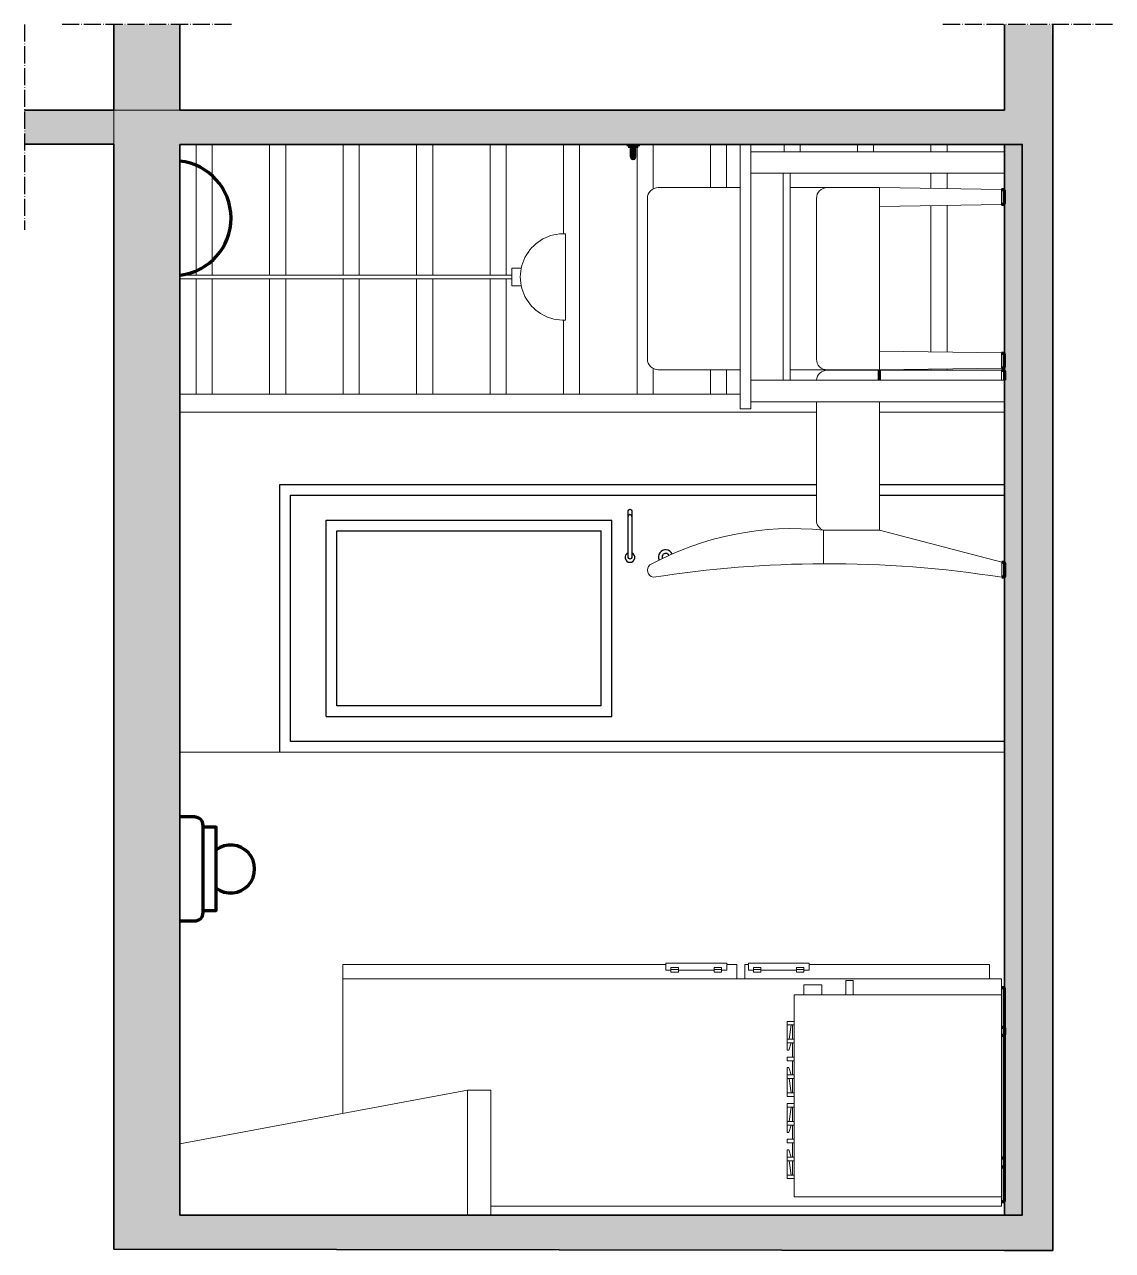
# Model space of a CAD drawing. Header units: millimetres. Extents: x 1825 to 3949, y 402 to 2672.
# Drawn here: x 1825.3 to 2130, y 1217.4 to 1560.8 of the extents above; entities that cross this region are included whole.
import ezdxf

# ---------------------------------------------------------------- set-up
doc = ezdxf.new("R2010")
doc.units = ezdxf.units.MM
doc.header["$MEASUREMENT"] = 0
doc.linetypes.add('ACAD_ISO04W100', pattern=[30, 24, -3, 0, -3])
for name, color, linetype, lineweight in [('A-ELEV-MBE2', 3, 'Continuous', 25), ('A-FURN', 8, 'Continuous', 18), ('A-SECT-MCUT', 1, 'Continuous', 35), ('A-WALL-STUD', 3, 'Continuous', 18), ('campiture sezione', 2, 'Continuous', 13)]:
    doc.layers.add(name, color=color, linetype=linetype, lineweight=lineweight)
for name, color, linetype in [('dettagli', 2, 'Continuous'), ('linee sezione', 3, 'ACAD_ISO04W100'), ('PROSPETTI', 252, 'Continuous')]:
    doc.layers.add(name, color=color, linetype=linetype)

msp = doc.modelspace()

# ---------------------------------------------------------------- hatches: boundary and pattern name
at = {"layer": 'campiture sezione'}
h = msp.add_hatch(color=256, dxfattribs=at)
h.dxf.hatch_style = 1
h.paths.add_polyline_path([(1868.78, 1536.85), (1868.78, 1560.82), (1850.28, 1560.82), (1850.28, 1536.85)])
h.paths.add_polyline_path([(1850.28, 1527.3), (1850.28, 1536.85), (1825.28, 1536.85), (1825.28, 1527.3)])
h = msp.add_hatch(color=256, dxfattribs=at)
h.dxf.hatch_style = 1
h.paths.add_polyline_path([(1850.28, 1536.85), (1850.28, 1217.75), (2099.78, 1217.4), (2099.78, 1227.3), (1868.78, 1227.3), (1868.78, 1527.25), (2099.78, 1527.25), (2099.78, 1536.85)])
h.paths.add_polyline_path([(2099.51, 1560.82), (2099.78, 1527.25), (2099.78, 1217.4), (2113.32, 1217.4), (2113.05, 1560.82)])

# ---------------------------------------------------------------- linework, layer by layer
at = {"layer": 'A-ELEV-MBE2'}
for p, q in [((1909.78, 1367), (1909.78, 1422)), ((1909.78, 1422), (1989.78, 1422)), ((1989.78, 1367), (1989.78, 1422)), ((1912.78, 1370), (1912.78, 1419)), ((1912.78, 1419), (1986.78, 1419)), ((1986.78, 1370), (1986.78, 1419)), ((1986.78, 1370), (1912.78, 1370))]:
    msp.add_line(p, q, dxfattribs=at)
for points in [[(1896.78, 1357), (1896.78, 1357), (1896.78, 1432), (2047.12, 1432)], [(2099.78, 1360), (1899.78, 1360), (1899.78, 1429), (2047.11, 1429)], [(2064.79, 1432), (2099.78, 1432)], [(2064.79, 1429), (2099.78, 1429)], [(1909.78, 1367), (1989.78, 1367)]]:
    msp.add_lwpolyline(points, dxfattribs=at)
at = {"layer": 'A-FURN'}
for p, q in [((2047.12, 1512.12), (2047.12, 1467.09)), ((1976.78, 1478.01), (1976.78, 1502.18)), ((1868.91, 1490.6), (1961.82, 1490.6)), ((1961.82, 1492.6), (1961.82, 1487.6)), ((1961.82, 1492.6), (1964.32, 1492.6)), ((1961.82, 1487.6), (1964.46, 1487.6)), ((2038.88, 1273.51), (2038.88, 1281.57)), ((2039.47, 1276.57), (2040.01, 1280.57)), ((2040.38, 1276.57), (2040.38, 1280.57)), ((2039.38, 1273.51), (2040.01, 1275.57)), ((2040.38, 1271.57), (2040.38, 1275.57)), ((2038.88, 1273.51), (2039.38, 1273.51)), ((2038.88, 1260.57), (2038.88, 1268.62)), ((2038.88, 1268.62), (2039.38, 1268.62)), ((2039.38, 1268.62), (2040.01, 1266.57)), ((2040.38, 1266.57), (2040.38, 1270.57)), ((2039.47, 1265.57), (2040.01, 1261.57)), ((2040.38, 1261.57), (2040.38, 1265.57)), ((2038.88, 1250.48), (2038.88, 1258.54)), ((2039.47, 1253.54), (2040.01, 1257.54)), ((2040.38, 1253.54), (2040.38, 1257.54)), ((2038.88, 1250.48), (2039.38, 1250.48)), ((2039.38, 1250.48), (2040.01, 1252.54)), ((2040.38, 1248.54), (2040.38, 1252.54)), ((2040.38, 1243.54), (2040.38, 1247.54)), ((2038.88, 1237.54), (2038.88, 1245.6)), ((2038.88, 1245.6), (2039.38, 1245.6)), ((2039.38, 1245.6), (2040.01, 1243.54)), ((2039.47, 1242.54), (2040.01, 1238.54)), ((2040.38, 1238.54), (2040.38, 1242.54))]:
    msp.add_line(p, q, dxfattribs=at)
at = {"layer": 'A-FURN', "lineweight": 100}
for p, q in [((1872.95, 1338.83), (1868.78, 1338.83)), ((1875.32, 1312.09), (1875.32, 1336.45)), ((1868.78, 1309.72), (1872.95, 1309.72))]:
    msp.add_line(p, q, dxfattribs=at)
at = {"layer": 'A-FURN'}
for points in [[(2025.78, 1453.15), (2025.78, 1527.15)], [(2025.78, 1515.91), (2025.78, 1527.15), (2028.78, 1527.15), (2028.78, 1515.91)], [(2028.78, 1527.15), (2028.78, 1453.15), (2025.78, 1453.15)], [(2039.78, 1525.14), (2028.78, 1525.14)], [(2039.78, 1525.14), (2099.78, 1525.14), (2099.78, 1519.14)], [(2099.78, 1519.14), (2028.78, 1519.14)], [(2037.78, 1461.16), (2037.78, 1519.14)], [(2037.78, 1515.91), (2037.78, 1519.14)], [(2039.78, 1515.91), (2039.78, 1519.14)], [(2039.78, 1461.16), (2039.78, 1515.91)], [(2039.78, 1515.12), (2050.12, 1515.12)], [(2064.8, 1464.09), (2064.8, 1515.12)], [(1868.78, 1489.6), (1961.82, 1489.6)], [(2049.69, 1464.12), (2039.78, 1464.12)], [(2098.96, 1463.98), (2064.79, 1463.98)], [(2098.96, 1461.16), (2098.96, 1463.98)], [(2099.78, 1461.16), (2028.78, 1461.16)], [(2039.78, 1455.16), (2028.78, 1455.16)], [(2039.78, 1455.16), (2099.78, 1455.16)], [(2047.12, 1455.16), (2047.11, 1421.95)], [(2064.79, 1419.14), (2064.79, 1455.16)], [(2049.07, 1419.14), (2049.1, 1409.77)], [(2049.12, 1419.14), (2064.8, 1419.14)], [(2064.8, 1419.14), (2099.01, 1410.17)], [(2099.01, 1410.17), (2099.01, 1405.98)], [(1914.46, 1293.5), (1914.46, 1297.5), (2004.95, 1297.5)], [(2022.03, 1295.9), (2022.03, 1297.89), (2004.95, 1297.89), (2004.95, 1295.9), (2006.37, 1295.9)], [(2006.37, 1295.39), (2008.44, 1295.39), (2008.44, 1296.14), (2008.44, 1296.67), (2006.37, 1296.67), (2006.37, 1295.39)], [(2006.37, 1296.14), (2008.44, 1296.14)], [(2008.44, 1295.9), (2018.44, 1295.9)], [(2018.44, 1295.39), (2020.51, 1295.39), (2020.51, 1296.14), (2020.51, 1296.67), (2018.44, 1296.67), (2018.44, 1295.39)], [(2018.44, 1296.14), (2020.51, 1296.14)], [(2020.51, 1295.9), (2022.03, 1295.9)], [(2022.03, 1297.5), (2024.82, 1297.5)], [(2024.82, 1293.5), (2024.82, 1297.5)], [(2027.08, 1297.5), (2028.04, 1297.5)], [(2027.08, 1293.5), (2027.08, 1297.5)], [(2029.46, 1295.9), (2028.04, 1295.9), (2028.04, 1297.89), (2045.12, 1297.89), (2045.12, 1295.9), (2043.6, 1295.9)], [(2029.46, 1295.39), (2031.53, 1295.39), (2031.53, 1296.14), (2031.53, 1296.67), (2029.46, 1296.67), (2029.46, 1295.39)], [(2029.46, 1296.14), (2031.53, 1296.14)], [(2041.53, 1295.9), (2031.53, 1295.9)], [(2041.53, 1295.39), (2043.6, 1295.39), (2043.6, 1296.14), (2043.6, 1296.67), (2041.53, 1296.67), (2041.53, 1295.39)], [(2041.53, 1296.14), (2043.6, 1296.14)], [(2045.12, 1297.5), (2095.56, 1297.5), (2095.56, 1293.5)], [(1914.46, 1255.8), (1914.46, 1293.5), (2098.96, 1293.5), (2098.96, 1288.44)], [(2043.58, 1289.05), (2043.58, 1291.82), (2048.59, 1291.82), (2048.59, 1289.05)], [(2055.33, 1289.05), (2055.33, 1293.05), (2057.39, 1293.05), (2057.39, 1289.05)], [(2098.96, 1232.44), (2040.88, 1232.44), (2040.88, 1289.05), (2098.96, 1289.05), (2098.96, 1232.44)], [(2040.88, 1280.57), (2038.88, 1280.57), (2038.88, 1281.57), (2040.88, 1281.57)], [(2040.88, 1275.57), (2038.88, 1275.57), (2038.88, 1276.57), (2040.88, 1276.57)], [(2040.88, 1270.57), (2038.88, 1270.57), (2038.88, 1271.57), (2040.88, 1271.57)], [(2040.88, 1265.57), (2038.88, 1265.57), (2038.88, 1266.57), (2040.88, 1266.57)], [(1868.78, 1227.3), (1868.78, 1247.3), (1949.4, 1262.3), (1955.87, 1262.3), (1955.87, 1227.3), (1868.78, 1227.3), (1868.78, 1247.3)], [(1949.4, 1262.3), (1949.4, 1227.3)], [(2040.88, 1260.57), (2038.88, 1260.57), (2038.88, 1261.57), (2040.88, 1261.57)], [(2040.88, 1257.54), (2038.88, 1257.54), (2038.88, 1258.54), (2040.88, 1258.54)], [(2040.88, 1252.54), (2038.88, 1252.54), (2038.88, 1253.54), (2040.88, 1253.54)], [(2040.88, 1247.54), (2038.88, 1247.54), (2038.88, 1248.54), (2040.88, 1248.54)], [(2040.88, 1242.54), (2038.88, 1242.54), (2038.88, 1243.54), (2040.88, 1243.54)], [(2040.88, 1237.54), (2038.88, 1237.54), (2038.88, 1238.54), (2040.88, 1238.54)], [(2098.96, 1229.8), (1955.87, 1229.8)], [(2098.96, 1232.44), (2098.96, 1229.8)]]:
    msp.add_lwpolyline(points, dxfattribs=at)
for points in [[(2025.78, 1464.12), (2002.76, 1464.12, -0.414214), (1999.76, 1467.12), (1999.76, 1512.12, -0.414214), (2002.76, 1515.12), (2025.78, 1515.12)], [(2064.8, 1515.12), (2050.12, 1515.12, 0.414214), (2047.12, 1512.12), (2047.12, 1512.12)], [(2064.8, 1464.09), (2050.12, 1464.09, -0.414214), (2047.12, 1467.09), (2047.12, 1467.09)], [(2064.79, 1463.98), (2050.12, 1463.98, 0.396943), (2047.13, 1461.16, 0.396943)]]:
    msp.add_lwpolyline(points, format="xyb", dxfattribs=at)
at = {"layer": 'A-FURN', "ltscale": 0.5}
for points in [[(2064.8, 1515.12), (2098.96, 1514.62)], [(2098.96, 1510.38), (2098.96, 1514.62)], [(2064.8, 1509.88), (2098.96, 1510.38)], [(2064.8, 1469.34), (2098.96, 1468.83)], [(2098.96, 1468.83), (2098.96, 1464.6)], [(2064.8, 1464.09), (2098.96, 1464.6)]]:
    msp.add_lwpolyline(points, dxfattribs=at)
at = {"layer": 'A-FURN', "lineweight": 100}
for points in [[(2064.79, 1461.16), (2064.79, 1463.98)], [(1875.32, 1312.6), (1878.96, 1312.6), (1878.96, 1335.95), (1875.32, 1335.95)]]:
    msp.add_lwpolyline(points, dxfattribs=at)
for centre, radius, start, end in [((1867.04, 1506.58), 16.09, 276.6585, 83.794), ((1872.95, 1336.45), 2.37, 0, 90), ((1883.02, 1324.27), 6.72, 232.8086, 127.1914), ((1872.95, 1312.09), 2.37, 270, 0)]:
    msp.add_arc(centre, radius, start, end, dxfattribs=at)
at = {"layer": 'A-FURN'}
for centre, radius, start, end in [((1976.26, 1490.1), 12.1, 87.5363, 272.4637), ((2050.11, 1421.95), 3, 180, 249.7142), ((2040.26, 1336.67), 82.94, 83.8655, 118.7004), ((2001.84, 1407.96), 2.03, 133.9478, 256.0892), ((2050.18, 1093.48), 316.29, 90.195, 98.881), ((2050.16, 1093.33), 316.45, 81.1201, 90.1917)]:
    msp.add_arc(centre, radius, start, end, dxfattribs=at)
at = {"layer": 'A-SECT-MCUT'}
for p, q in [((1850.28, 1560.82), (1850.28, 1536.85)), ((2099.78, 1536.85), (2099.78, 1560.82)), ((2113.32, 1536.85), (2113.32, 1560.82)), ((1850.28, 1527.3), (1850.28, 1217.75)), ((2099.78, 1227.3), (2099.78, 1527.25))]:
    msp.add_line(p, q, dxfattribs=at)
for points in [[(1868.78, 1536.85), (1868.78, 1560.82)], [(1825.28, 1536.85), (1850.28, 1536.85)], [(1868.78, 1536.85), (2099.78, 1536.85)], [(2113.32, 1217.4), (2113.32, 1536.85), (2113.32, 1536.85)], [(1825.28, 1527.3), (1850.28, 1527.3)], [(1868.78, 1227.3), (1868.78, 1527.25)], [(1868.78, 1527.25), (2099.78, 1527.25)], [(2099.78, 1527.25), (2104.78, 1527.25), (2104.78, 1227.3), (2099.78, 1227.3)], [(1868.78, 1227.3), (2099.78, 1227.3)], [(1850.28, 1217.75), (2099.78, 1217.4)], [(2099.78, 1217.4), (2113.32, 1217.4)]]:
    msp.add_lwpolyline(points, dxfattribs=at)
at = {"layer": 'A-WALL-STUD'}
for p, q in [((1873.37, 1527.25), (1873.37, 1490.6)), ((1877.87, 1527.25), (1877.87, 1490.6)), ((1893.95, 1527.25), (1893.95, 1490.6)), ((1898.45, 1527.25), (1898.45, 1490.6)), ((1914.53, 1527.25), (1914.53, 1490.6)), ((1919.03, 1527.25), (1919.03, 1490.6)), ((1935.12, 1527.25), (1935.12, 1490.6)), ((1939.62, 1527.25), (1939.62, 1490.6)), ((1955.7, 1527.25), (1955.7, 1490.6)), ((1955.7, 1527.25), (1955.7, 1490.6)), ((1960.2, 1527.25), (1960.2, 1490.6)), ((1960.2, 1527.25), (1960.2, 1490.6)), ((1976.28, 1527.25), (1976.28, 1502.19)), ((1980.78, 1527.25), (1980.78, 1457.25)), ((1996.87, 1527.25), (1996.87, 1457.25)), ((2001.37, 1527.25), (2001.37, 1514.78)), ((2017.45, 1527.25), (2017.45, 1515.12)), ((2021.95, 1527.25), (2021.95, 1515.12)), ((2038.03, 1527.25), (2038.03, 1525.14)), ((2042.53, 1527.25), (2042.53, 1525.14)), ((2058.62, 1527.25), (2058.62, 1525.14)), ((2063.12, 1527.25), (2063.12, 1525.14)), ((2079.2, 1527.25), (2079.2, 1525.14)), ((2083.7, 1527.25), (2083.7, 1525.14)), ((2079.2, 1519.14), (2079.2, 1514.91)), ((2083.7, 1519.14), (2083.7, 1514.84)), ((2079.2, 1510.09), (2079.2, 1469.12)), ((2083.7, 1510.16), (2083.7, 1469.06)), ((1873.37, 1489.6), (1873.37, 1457.25)), ((1877.87, 1489.6), (1877.87, 1457.25)), ((1893.95, 1489.6), (1893.95, 1457.25)), ((1898.45, 1489.6), (1898.45, 1457.25)), ((1914.53, 1489.6), (1914.53, 1457.25)), ((1919.03, 1489.6), (1919.03, 1457.25)), ((1935.12, 1489.6), (1935.12, 1457.25)), ((1939.62, 1489.6), (1939.62, 1457.25)), ((1955.7, 1489.6), (1955.7, 1457.25)), ((1955.7, 1489.6), (1955.7, 1457.25)), ((1960.2, 1489.6), (1960.2, 1457.25)), ((1960.2, 1489.6), (1960.2, 1457.25)), ((1976.28, 1478), (1976.28, 1457.25)), ((2001.37, 1464.46), (2001.37, 1457.25)), ((2017.45, 1464.12), (2017.45, 1457.25)), ((2021.95, 1464.12), (2021.95, 1457.25)), ((2079.2, 1464.31), (2079.2, 1463.98)), ((2083.7, 1464.37), (2083.7, 1463.98)), ((2025.78, 1457.25), (1868.78, 1457.25)), ((1868.78, 1452.25), (2047.12, 1452.25)), ((2064.79, 1452.25), (2099.78, 1452.25))]:
    msp.add_line(p, q, dxfattribs=at)
msp.add_lwpolyline([(2099.78, 1357), (1868.78, 1357)], dxfattribs=at)
at = {"layer": 'campiture sezione'}
msp.add_lwpolyline([(1868.78, 1536.85), (1850.28, 1536.85), (1850.28, 1527.3)], dxfattribs=at)
at = {"layer": 'dettagli', "lineweight": 100}
for p, q in [((1994.41, 1527.25), (1994.41, 1526.75)), ((1994.41, 1526.75), (1997.16, 1526.75)), ((1995.28, 1523.75), (1995.28, 1526.75)), ((1996.28, 1523.75), (1996.28, 1526.75)), ((1997.16, 1527.25), (1997.16, 1526.75))]:
    msp.add_line(p, q, dxfattribs=at)
for points in [[(2098.96, 1514.61), (2099.35, 1514.61, -0.414214), (2099.73, 1514.22), (2099.73, 1510.81, -0.414214), (2099.35, 1510.42), (2098.96, 1510.42)], [(2098.96, 1468.78), (2099.35, 1468.78, -0.414214), (2099.73, 1468.4), (2099.73, 1464.98, -0.414214), (2099.35, 1464.6), (2098.96, 1464.6)], [(2098.96, 1463.98), (2099.4, 1463.98, -0.414214), (2099.78, 1463.6), (2099.78, 1461.16)], [(2099.01, 1410.17), (2099.4, 1410.17, -0.414214), (2099.78, 1409.78), (2099.78, 1406.37, -0.414214), (2099.4, 1405.98), (2099.01, 1405.98)], [(2098.96, 1231.12), (2099.37, 1231.12, 0.414214), (2099.78, 1231.53), (2099.78, 1290.56, 0.414214), (2099.37, 1290.97), (2098.96, 1290.97)], [(2098.96, 1280), (2099.37, 1280, -0.414214), (2099.78, 1279.59), (2099.78, 1278.03, -0.414214), (2099.37, 1277.62), (2098.96, 1277.62)], [(2098.96, 1240.88), (2099.37, 1240.88, 0.414214), (2099.78, 1241.29), (2099.78, 1242.85, 0.414214), (2099.37, 1243.26), (2098.96, 1243.26)]]:
    msp.add_lwpolyline(points, format="xyb", dxfattribs=at)
msp.add_arc((1995.78, 1523.75), 0.5, 180, 0, dxfattribs=at)
at = {"layer": 'linee sezione', "ltscale": 0.2}
for points in [[(1825.28, 1560.82), (1825.28, 1503.29)], [(1883.3, 1560.82), (1835.77, 1560.82)], [(2130.04, 1560.82), (2082.51, 1560.82)]]:
    msp.add_lwpolyline(points, dxfattribs=at)
at = {"layer": 'PROSPETTI'}
msp.add_lwpolyline([(1994.38, 1424.55, -1), (1995.38, 1424.55), (1995.38, 1411.55, -1), (1994.38, 1411.55)], format="xyb", close=True, dxfattribs=at)
for centre, radius, start, end in [((1994.88, 1423.05), 0.5, 0, 180), ((1994.88, 1411.55), 1.38, 111.3169, 68.6831), ((2004.87, 1411.68), 2, 24.5641, 205.9457), ((2004.87, 1411.68), 1, 24.9095, 205.6003)]:
    msp.add_arc(centre, radius, start, end, dxfattribs=at)

doc.saveas('drawing.dxf')
